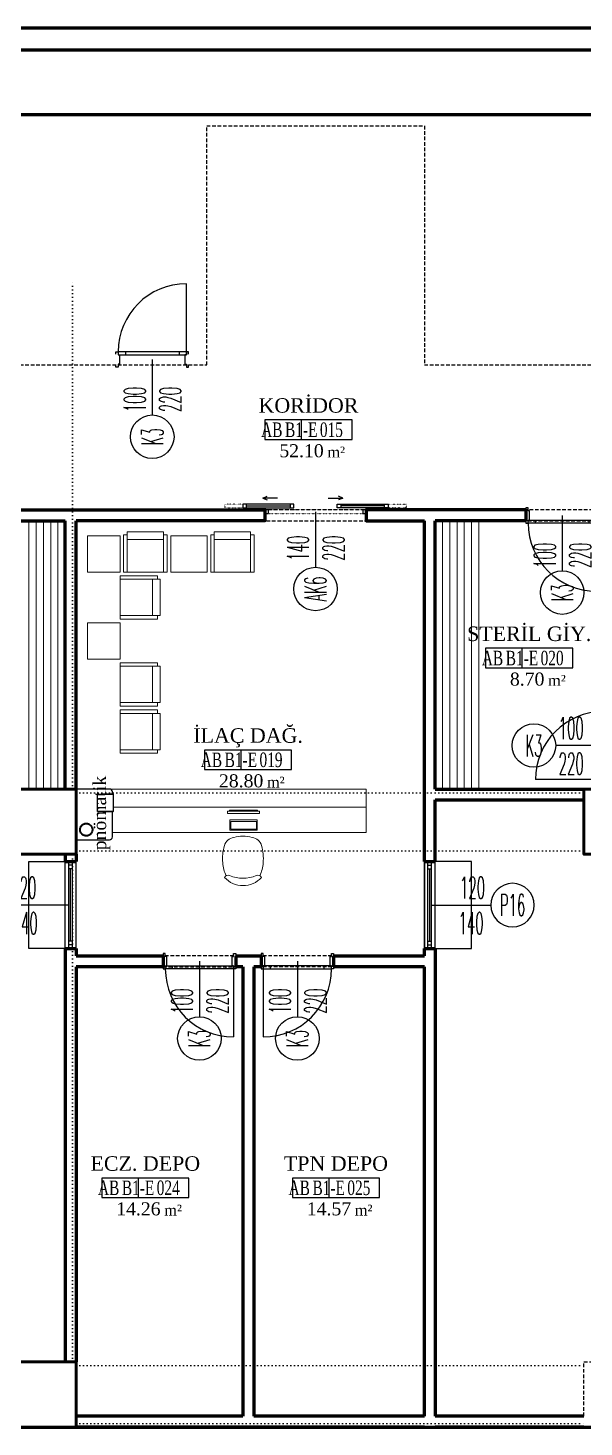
# Model space of a CAD drawing. Extents: x -228812 to 45006, y -308075 to -42938.
# Drawn here: x 36257 to 37023, y -44941 to -43012 of the extents above; entities that cross this region are included whole.
import ezdxf
from ezdxf.enums import TextEntityAlignment as Align

# ---------------------------------------------------------------- set-up
doc = ezdxf.new("R2010")
doc.units = 0
doc.header["$LTSCALE"] = 20
doc.linetypes.add('( Hidden )', pattern=[0.375, 0.25, -0.125])
doc.linetypes.add('DOT', pattern=[0.25, 0, -0.25])
doc.layers.get('0').update_dxf_attribs({"linetype": 'CONTINUOUS', "lineweight": 15})
doc.layers.get('DEFPOINTS').update_dxf_attribs({"linetype": 'CONTINUOUS'})
for name, color, linetype, lineweight in [('DUVAR', 7, 'CONTINUOUS', 60), ('KOLON', 7, 'CONTINUOUS', 50), ('PENCERE', 134, 'CONTINUOUS', 25), ('tefris', 7, 'CONTINUOUS', 20)]:
    doc.layers.add(name, color=color, linetype=linetype, lineweight=lineweight)
for name, color, linetype in [('KAPILAR', 5, 'CONTINUOUS'), ('KIRIS', 9, 'DOT'), ('PENCERELER', 5, 'CONTINUOUS'), ('ROOM', 7, 'CONTINUOUS'), ('ROOM-T', 7, 'CONTINUOUS'), ('TEFRIS TIBBI', 7, 'CONTINUOUS'), ('YAZI-ATT-E', 7, 'CONTINUOUS'), ('YAZI-ATT-T', 7, 'CONTINUOUS'), ('YAZI-TEXT', 7, 'CONTINUOUS')]:
    doc.layers.add(name, color=color, linetype=linetype)
doc.styles.add('OLC-200', font='tromans.shx', dxfattribs={"width": 0.5, "height": 0.2})
doc.styles.add('OLC-50', font='romans.shx', dxfattribs={"width": 0.5, "height": 0.15})
doc.styles.add('YAZI', font='times.ttf')

# ---------------------------------------------------------------- blocks, each defined once
blk = doc.blocks.new('PASSBOX 120')
at = {"color": 0}
for p, q in [((-10, 175), (-5, 175)), ((-10, 170), (-5, 170)), ((-10, 165), (-5, 165)), ((-10, 65), (-5, 65)), ((-10, 60), (-5, 60)), ((-10, 55), (-5, 55))]:
    blk.add_line(p, q, dxfattribs=at)
at = {"color": 16}
for points in [[(-15, 175), (-15, 55)], [(0, 175), (0, 55)], [(-10, 165), (-10, 65)], [(-5, 165), (-5, 65)]]:
    blk.add_lwpolyline(points, dxfattribs=at)
at = {"color": 0}
for points in [[(-10, 175), (-10, 165)], [(-5, 175), (-5, 165)], [(-7.5, 165), (-7.5, 65)], [(-10, 65), (-10, 55)], [(-5, 65), (-5, 55)]]:
    blk.add_lwpolyline(points, dxfattribs=at)
at = {"color": 11}
blk.add_lwpolyline([(0, 175), (50, 175), (50, 55), (0, 55)], dxfattribs=at)
blk = doc.blocks.new('KOLTUK')
at = {"color": 0, "linetype": 'ByBlock', "extrusion": (0.003782, 0.00162, 0.999992)}
for p, q in [((-51.6, 25), (-55.5, 25)), ((-55.5, 25), (-55.5, 0)), ((-51.6, 30), (-51.6, 25)), ((0, 30), (-51.6, 30)), ((0, 25), (-51.6, 25)), ((-45, 0), (-45, 25)), ((0, 30), (0, -30)), ((-55.5, -25), (-55.5, 0)), ((-45, 0), (-45, -25)), ((-51.6, -25), (-55.5, -25)), ((-51.6, -30), (-51.6, -25)), ((0, -25), (-51.6, -25)), ((0, -30), (-51.6, -30))]:
    blk.add_line(p, q, dxfattribs=at)
blk = doc.blocks.new('ROOMNAME')
at = {"color": 0}
blk.add_line((0, 13.5), (0, -13.5), dxfattribs=at)
blk.add_lwpolyline([(-50, 13.5), (-50, -13.5), (70, -13.5), (70, 13.5)], close=True, dxfattribs=at)
at = {"color": 0, "insert": (36, -30.8), "char_height": 15, "width": 39.826, "attachment_point": 4, "style": 'YAZI'}
blk.add_mtext('m²', dxfattribs=at)
at = {"color": 0, "style": 'YAZI'}
for tag, p in [('KOD', (-25, 0)), ('NO', (35, 0))]:
    blk.add_attdef(tag, text='', height=20, dxfattribs=at).set_placement(p, align=Align.MIDDLE_CENTER)
blk.add_attdef('ALAN', text='', height=18, dxfattribs=at).set_placement((31, -29), align=Align.MIDDLE_RIGHT)
at = {"color": 0, "style": 'YAZI', "flags": 1}
for tag, p in [('ALANIHALE', (10, -51.3)), ('CEVRE', (8.8, -70.9))]:
    blk.add_attdef(tag, text='', height=15, dxfattribs=at).set_placement(p, align=Align.MIDDLE_CENTER)
at = {"color": 0, "style": 'OLC-200', "width": 0.5, "flags": 1}
for tag, p in [('DOS', (-43.9, -102.9)), ('SUP', (-12.3, -102.9)), ('DUV', (15.1, -102.9)), ('TAV', (42.4, -102.9)), ('KTIP1', (-43.9, -131.5)), ('KTIP2', (6.1, -131.5)), ('KTIP3', (56.1, -131.5)), ('KTIP1S', (-43.9, -160.1)), ('KTIP2S', (6.1, -160.1)), ('KTIP3S', (56.1, -160.1)), ('PTIP1', (-43.9, -188.6)), ('PTIP2', (6.1, -188.6)), ('PTIP3', (56.1, -188.6)), ('PTIP1S', (-43.9, -217.2)), ('PTIP2S', (6.1, -217.2)), ('PTIP3S', (56.1, -217.2)), ('KISI', (-43.9, -245.8)), ('KW', (6.1, -245.8)), ('ISI', (56.1, -245.8))]:
    blk.add_attdef(tag, p, '', height=15, dxfattribs=at)
at = {"layer": 'ROOM-T', "color": 9, "style": 'YAZI'}
blk.add_attdef('MAHALADI', text='', height=20, dxfattribs=at).set_placement((10, 33.5), align=Align.MIDDLE_CENTER)
blk = doc.blocks.new('*U663')
at = {"color": 0}
for p, q in [((-3, 18), (-3, 112)), ((-87, 18), (-87, 14)), ((-50, 7.5), (-50, 7.5)), ((-13, 18), (-13, 14))]:
    blk.add_line(p, q, dxfattribs=at)
at = {"color": 0, "linetype": 'DOT', "ltscale": 20}
blk.add_line((-100, 0), (0, 0), dxfattribs=at)
at = {"color": 0, "lineweight": -3}
for points in [[(-100, 15), (-100, 18), (-97, 18), (-97, 14), (-95, 14), (-95, 1), (-97, 1), (-97, -3), (-100, -3), (-100, 0)], [(0, 15), (0, 18), (-3, 18), (-3, 14), (-5, 14), (-5, 1), (-3, 1), (-3, -3), (0, -3), (0, 0)]]:
    blk.add_lwpolyline(points, dxfattribs=at)
at = {"color": 0}
blk.add_lwpolyline([(-97, 18), (-97, 14), (-3, 14), (-3, 18)], close=True, dxfattribs=at)
at = {"color": 16}
blk.add_lwpolyline([(-50, 7.5), (-50, -69)], dxfattribs=at)
blk.add_circle((-50, -99), 30, dxfattribs=at)
at = {"color": 0}
blk.add_arc((-3, 18), 94, 90, 180, dxfattribs=at)
at = {"color": 16, "style": 'OLC-50', "width": 0.45}
blk.add_attdef('GEN', text='', height=30, rotation=90, dxfattribs=at).set_placement((-50, -65), align=Align.BOTTOM_LEFT)
blk.add_attdef('YUK', text='', height=30, rotation=90, dxfattribs=at).set_placement((-40, -65), align=Align.TOP_LEFT)
at = {"style": 'OLC-50', "width": 0.5, "flags": 1}
for tag, p in [('KABLOK', (-158.3, -83.8)), ('KAMAHKOD', (-53.9, -83.8)), ('KAMAHNO', (-165.2, -120.6)), ('KAMAHAD', (-49.6, -120)), ('DUVKA', (-158.6, -156)), ('KARENK', (-52.6, -154.8)), ('KATIP', (-158.1, -194)), ('KASAMAL', (-53.9, -189.6)), ('KAMAL', (-158.7, -233)), ('KASARENK', (-53.5, -229)), ('MENFEZ', (-160, -268.9)), ('YANGIN', (-54.2, -266.9)), ('ACILYON', (-162.7, -303.5)), ('CEKIT', (-56.3, -303.2)), ('CARPTEK', (-165, -337.4)), ('FOTOSEL', (-56.8, -337.1)), ('PBAR', (-163.2, -371.1)), ('KONTROL', (-57, -371.1))]:
    blk.add_attdef(tag, p, '', height=30, dxfattribs=at)
at = {"color": 16, "style": 'OLC-50', "width": 0.45}
blk.add_attdef('POZ', text='', height=30, rotation=90, dxfattribs=at).set_placement((-50, -99), align=Align.MIDDLE_CENTER)
blk = doc.blocks.new('*U657')
at = {"color": 0}
for p, q in [((-97, 18), (-97, 112)), ((-87, 18), (-87, 14)), ((-50, 7.5), (-50, 7.5)), ((-13, 18), (-13, 14))]:
    blk.add_line(p, q, dxfattribs=at)
at = {"color": 0, "linetype": 'DOT', "ltscale": 20}
blk.add_line((0, 0), (-100, 0), dxfattribs=at)
at = {"color": 16}
blk.add_lwpolyline([(-50, 7.5), (-50, 84)], dxfattribs=at)
at = {"color": 0, "lineweight": -3}
for points in [[(-100, 15), (-100, 18), (-97, 18), (-97, 14), (-95, 14), (-95, 1), (-97, 1), (-97, -3), (-100, -3), (-100, 0)], [(0, 15), (0, 18), (-3, 18), (-3, 14), (-5, 14), (-5, 1), (-3, 1), (-3, -3), (0, -3), (0, 0)]]:
    blk.add_lwpolyline(points, dxfattribs=at)
at = {"color": 0}
blk.add_lwpolyline([(-3, 18), (-3, 14), (-97, 14), (-97, 18)], close=True, dxfattribs=at)
at = {"color": 16}
blk.add_circle((-50, 114), 30, dxfattribs=at)
at = {"color": 0}
blk.add_arc((-97, 18), 94, 0, 90, dxfattribs=at)
at = {"color": 16, "style": 'OLC-50', "width": 0.45}
blk.add_attdef('POZ', text='', height=30, rotation=270, dxfattribs=at).set_placement((-50, 114), align=Align.MIDDLE_CENTER)
blk.add_attdef('YUK', text='', height=30, rotation=270, dxfattribs=at).set_placement((-60, 80), align=Align.TOP_LEFT)
blk.add_attdef('GEN', text='', height=30, rotation=270, dxfattribs=at).set_placement((-50, 80), align=Align.BOTTOM_LEFT)
at = {"style": 'OLC-50', "width": 0.5, "flags": 1}
for tag, p in [('KABLOK', (-158.3, -83.8)), ('KAMAHKOD', (-53.9, -83.8)), ('KAMAHNO', (-165.2, -120.6)), ('KAMAHAD', (-49.6, -120)), ('DUVKA', (-158.6, -156)), ('KARENK', (-52.6, -154.8)), ('KATIP', (-158.1, -194)), ('KASAMAL', (-53.9, -189.6)), ('KAMAL', (-158.7, -233)), ('KASARENK', (-53.5, -229)), ('MENFEZ', (-160, -268.9)), ('YANGIN', (-54.2, -266.9)), ('ACILYON', (-162.7, -303.5)), ('CEKIT', (-56.3, -303.2)), ('CARPTEK', (-165, -337.4)), ('FOTOSEL', (-56.8, -337.1)), ('PBAR', (-163.2, -371.1)), ('KONTROL', (-57, -371.1))]:
    blk.add_attdef(tag, p, '', height=30, dxfattribs=at)
blk = doc.blocks.new('*U656')
at = {"color": 0}
for p, q in [((-3, 18), (-3, 112)), ((-87, 18), (-87, 14)), ((-50, 7.5), (-50, 7.5)), ((-13, 18), (-13, 14))]:
    blk.add_line(p, q, dxfattribs=at)
at = {"color": 0, "linetype": 'DOT', "ltscale": 20}
blk.add_line((-100, 0), (0, 0), dxfattribs=at)
at = {"color": 16}
blk.add_lwpolyline([(-50, 7.5), (-50, 84)], dxfattribs=at)
at = {"color": 0, "lineweight": -3}
for points in [[(-100, 15), (-100, 18), (-97, 18), (-97, 14), (-95, 14), (-95, 1), (-97, 1), (-97, -3), (-100, -3), (-100, 0)], [(0, 15), (0, 18), (-3, 18), (-3, 14), (-5, 14), (-5, 1), (-3, 1), (-3, -3), (0, -3), (0, 0)]]:
    blk.add_lwpolyline(points, dxfattribs=at)
at = {"color": 0}
blk.add_lwpolyline([(-97, 18), (-97, 14), (-3, 14), (-3, 18)], close=True, dxfattribs=at)
at = {"color": 16}
blk.add_circle((-50, 114), 30, dxfattribs=at)
at = {"color": 0}
blk.add_arc((-3, 18), 94, 90, 180, dxfattribs=at)
at = {"color": 16, "style": 'OLC-50', "width": 0.45}
blk.add_attdef('POZ', text='', height=30, rotation=270, dxfattribs=at).set_placement((-50, 114), align=Align.MIDDLE_CENTER)
blk.add_attdef('YUK', text='', height=30, rotation=270, dxfattribs=at).set_placement((-60, 80), align=Align.TOP_LEFT)
blk.add_attdef('GEN', text='', height=30, rotation=270, dxfattribs=at).set_placement((-50, 80), align=Align.BOTTOM_LEFT)
at = {"style": 'OLC-50', "width": 0.5, "flags": 1}
for tag, p in [('KABLOK', (-158.3, -83.8)), ('KAMAHKOD', (-53.9, -83.8)), ('KAMAHNO', (-165.2, -120.6)), ('KAMAHAD', (-49.6, -120)), ('DUVKA', (-158.6, -156)), ('KARENK', (-52.6, -154.8)), ('KATIP', (-158.1, -194)), ('KASAMAL', (-53.9, -189.6)), ('KAMAL', (-158.7, -233)), ('KASARENK', (-53.5, -229)), ('MENFEZ', (-160, -268.9)), ('YANGIN', (-54.2, -266.9)), ('ACILYON', (-162.7, -303.5)), ('CEKIT', (-56.3, -303.2)), ('CARPTEK', (-165, -337.4)), ('FOTOSEL', (-56.8, -337.1)), ('PBAR', (-163.2, -371.1)), ('KONTROL', (-57, -371.1))]:
    blk.add_attdef(tag, p, '', height=30, dxfattribs=at)
blk = doc.blocks.new('*U665')
at = {"color": 16, "linetype": 'Continuous'}
for p, q in [((-105, 8), (-165, 8)), ((-165, 3), (-105, 3)), ((-35, 8), (25, 8)), ((25, 3), (-35, 3))]:
    blk.add_line(p, q, dxfattribs=at)
at = {"color": 0, "linetype": 'Continuous'}
for p, q in [((-165, 5.5), (-105, 5.5)), ((25, 5.5), (-35, 5.5))]:
    blk.add_line(p, q, dxfattribs=at)
at = {"color": 16}
for p, q in [((-142.5, 16.4), (-136.6, 19)), ((-122.5, 16.4), (-142.5, 16.4)), ((-142.5, 16.4), (-136.6, 13.9)), ((-52.5, 16.4), (-32.5, 16.4)), ((-32.5, 16.4), (-38.4, 19)), ((-32.5, 16.4), (-38.4, 13.9))]:
    blk.add_line(p, q, dxfattribs=at)
at = {"color": 0, "linetype": 'DOT', "ltscale": 0.1}
for p, q in [((-5, 0), (-135, 0)), ((-135, -5), (-5, -5))]:
    blk.add_line(p, q, dxfattribs=at)
for points in [[(-140, 8), (-195, 8), (-195, 3), (-140, 3)], [(0, 8), (55, 8), (55, 3), (0, 3)]]:
    blk.add_lwpolyline(points, dxfattribs=at)
at = {"color": 0}
for points in [[(-165, 8), (-170, 8), (-170, 3), (-165, 3)], [(-135, 0), (-140, 0), (-140, -5), (-135, -5)], [(-100, 8), (-105, 8), (-105, 3), (-100, 3)], [(-40, 8), (-35, 8), (-35, 3), (-40, 3)], [(0, 0), (-5, 0), (-5, -5), (0, -5)], [(25, 8), (30, 8), (30, 3), (25, 3)]]:
    blk.add_lwpolyline(points, close=True, dxfattribs=at)
at = {"color": 16}
blk.add_lwpolyline([(-70, -2.5), (-70, -79)], dxfattribs=at)
blk.add_circle((-70, -109), 30, dxfattribs=at)
at = {"color": 16, "style": 'OLC-50', "width": 0.45}
blk.add_attdef('GEN', text='', height=30, rotation=90, dxfattribs=at).set_placement((-70, -70.2), align=Align.BOTTOM_LEFT)
blk.add_attdef('YUK', text='', height=30, rotation=90, dxfattribs=at).set_placement((-60, -70.2), align=Align.TOP_LEFT)
at = {"style": 'OLC-50', "width": 0.5, "flags": 1}
for tag, p in [('KABLOK', (-173.3, -98.8)), ('KAMAHKOD', (-68.9, -98.8)), ('KAMAHNO', (-180.2, -135.6)), ('KAMAHAD', (-64.6, -135)), ('DUVKA', (-173.6, -171)), ('KARENK', (-67.6, -169.8)), ('KATIP', (-173.1, -209)), ('KASAMAL', (-68.9, -204.6)), ('KAMAL', (-173.7, -248)), ('KASARENK', (-68.5, -244)), ('MENFEZ', (-175, -283.9)), ('YANGIN', (-69.2, -281.9)), ('ACILYON', (-177.7, -318.5)), ('CEKIT', (-71.3, -318.2)), ('CARPTEK', (-180, -352.4)), ('FOTOSEL', (-71.8, -352.1)), ('PBAR', (-178.2, -386.1)), ('KONTROL', (-72, -386.1))]:
    blk.add_attdef(tag, p, '', height=30, dxfattribs=at)
at = {"color": 16, "style": 'OLC-50', "width": 0.45}
blk.add_attdef('POZ', text='', height=30, rotation=90, dxfattribs=at).set_placement((-70, -109), align=Align.MIDDLE_CENTER)
blk = doc.blocks.new('*U670')
at = {"color": 0, "linetype": 'Continuous', "lineweight": 9, "ltscale": 200}
for p, q in [((0, 10), (-120, 10)), ((-120, 10), (-120, 5)), ((0, 5), (-120, 5)), ((-115, 10), (-115, 5)), ((-110, 10), (-110, 5)), ((-10, 10), (-10, 5)), ((-5, 10), (-5, 5)), ((0, 10), (0, 5))]:
    blk.add_line(p, q, dxfattribs=at)
at = {"color": 16}
for points in [[(-60, 10), (-60, 91.5)], [(-120, 15), (0, 15)], [(-120, 0), (0, 0)], [(-110, 7.5), (-10, 7.5)]]:
    blk.add_lwpolyline(points, dxfattribs=at)
blk.add_circle((-60, 121.5), 30, dxfattribs=at)
at = {"color": 16, "style": 'OLC-50', "width": 0.45}
blk.add_attdef('POZ', text='', height=30, rotation=269.9999, dxfattribs=at).set_placement((-60, 121.5), align=Align.MIDDLE_CENTER)
blk.add_attdef('YUK', text='', height=30, rotation=269.9999, dxfattribs=at).set_placement((-70, 87.5), align=Align.TOP_LEFT)
blk.add_attdef('GEN', text='', height=30, rotation=269.9999, dxfattribs=at).set_placement((-60, 87.5), align=Align.BOTTOM_LEFT)
at = {"style": 'OLC-50', "width": 0.5, "flags": 1}
for tag, p in [('PBLOK', (-154.2, -86.3)), ('PMAHKOD', (-49.8, -86.3)), ('PMAHNO', (-161.2, -123.1)), ('PMAHAD', (-45.6, -122.5)), ('DUVKA', (-154.5, -158.5)), ('KARENK', (-48.6, -157.3)), ('KATIP', (-154.1, -196.5)), ('KASAMAL', (-49.8, -192.1)), ('KAMAL', (-154.6, -235.5)), ('KASARENK', (-49.4, -231.5)), ('ACILYON', (-158.6, -275.6)), ('YANGIN', (-50.1, -269.4))]:
    blk.add_attdef(tag, p, '', height=30, dxfattribs=at)
blk = doc.blocks.new('YAZI-ATT')
at = {"layer": 'YAZI-ATT-E', "color": 0, "style": 'YAZI'}
blk.add_attdef('TEXT', text='', height=15, dxfattribs=at).set_placement((6.4, 7.3), align=Align.MIDDLE_CENTER)
at = {"layer": 'YAZI-ATT-T', "color": 9, "style": 'YAZI'}
blk.add_attdef('YAZI', text='', height=15, dxfattribs=at).set_placement((6, 7.3), align=Align.MIDDLE_CENTER)
blk = doc.blocks.new('*U9153')
at = {"color": 0}
for points in [[(63, -50), (66, -50, 0.414214), (70, -46), (70, 0), (0, 0), (0, -46, 0.414214), (4, -50), (39, -50)], [(39, -36.8), (39, -50.8, 0.414214), (40, -51.8), (62, -51.8, 0.414214), (63, -50.8), (63, -36.8)]]:
    blk.add_lwpolyline(points, format="xyb", dxfattribs=at)
blk.add_lwpolyline([(39, -50), (39, -29.6), (63, -29.6), (63, -50)], dxfattribs=at)
at = {"color": 252, "linetype": '( Hidden )', "ltscale": 0.1}
for radius in [9, 8]:
    blk.add_circle((14, -14), radius, dxfattribs=at)
at = {"layer": 'YAZI-TEXT', "color": 7}
ref = blk.add_blockref('YAZI-ATT', (36.9, -37), dxfattribs=dict(at, xscale=-1, rotation=180))
ref.add_attrib('YAZI', 'pnömatik', dxfattribs={"layer": 'YAZI-ATT-T', "color": 9, "height": 18, "style": 'YAZI'}).set_placement((36.9, -32.4), align=Align.MIDDLE_CENTER)
blk = doc.blocks.new('KOLTUK-BILGISAYAR')
at = {"color": 0}
for points in [[(0.012, 0.166), (0, 0.166), (0, -0.223), (0.012, -0.223)], [(0.046, 0.193), (0.012, 0.193), (0.012, -0.249), (0.046, -0.249)], [(0.273, 0.16), (0.131, 0.16), (0.131, -0.217), (0.273, -0.217)], [(0.261, 0.146), (0.154, 0.146), (0.154, -0.208), (0.261, -0.208)]]:
    blk.add_lwpolyline(points, close=True, dxfattribs=at)
at = {"color": 0, "extrusion": (0.00027236, -4.60129e-05, 1)}
for centre, radius, start, end in [((0.533, 0.082, -0.011), 0.159, 106.4838, 171.758), ((0.665, -0.365, -0.011), 0.625, 84.4387, 106.4838), ((0.69, -0.242, -0.011), 0.501, 64.711, 85.9602), ((0.951, 0.184, -0.012), 0.0545, 115.8959, 203.4434), ((0.694, -0.022, -0.011), 0.346, 312.6239, 47.456), ((0.477, -0.021, -0.011), 0.462, 336.5576, 23.4418), ((0.533, -0.126, -0.011), 0.159, 188.2431, 253.5173), ((0.951, -0.227, -0.012), 0.0545, 156.5577, 244.5136)]:
    blk.add_arc(centre, radius, start, end, dxfattribs=at)
at = {"color": 0}
blk.add_arc((0.843, -0.022), 0.485, 164.8219, 195.1792, dxfattribs=at)
at = {"color": 0, "extrusion": (0.00027236, 4.60129e-05, 1)}
for centre, radius, start, end in [((0.665, 0.322, -0.011), 0.625, 253.5162, 275.5613), ((0.69, 0.199, -0.011), 0.501, 274.0398, 295.289)]:
    blk.add_arc(centre, radius, start, end, dxfattribs=at)
blk = doc.blocks.new('KOLON90')
at = {"layer": 'KOLON', "color": 4}
blk.add_lwpolyline([(-45, 45), (45, 45), (45, -45), (-45, -45)], close=True, dxfattribs=at)

msp = doc.modelspace()

# ---------------------------------------------------------------- linework, layer by layer
at = {"layer": 'DEFPOINTS', "color": 7, "linetype": '( Hidden )'}
for points in [[(35457.874, -43476.5), (36502.874, -43476.5), (36502.874, -43146.5), (36802.874, -43146.5), (36802.874, -43476.5), (37567.874, -43476.5), (37567.874, -43676.5), (35457.874, -43676.5), (35457.874, -43476.5)], [(35527.874, -44926.5), (36232.874, -44926.5), (36232.874, -44851.5), (36307.874, -44851.5), (36307.874, -44151.5), (36232.874, -44151.5), (36232.874, -44076.5), (35532.874, -44076.5), (35532.874, -44151.5), (35457.874, -44151.5), (35457.874, -44681.5), (35527.874, -44681.5), (35527.874, -44926.5)]]:
    msp.add_lwpolyline(points, dxfattribs=at)
for points in [[(36307.874, -43691.5), (36037.874, -43691.5), (36037.874, -44061.5), (36307.874, -44061.5)], [(36322.874, -43691.5), (36802.874, -43691.5), (36802.874, -44291.5), (36322.874, -44291.5)], [(36817.874, -43691.5), (37052.874, -43691.5), (37052.874, -44061.5), (36817.874, -44061.5)], [(37567.874, -44076.5), (37112.874, -44076.5), (37112.874, -44151.5), (37022.874, -44151.5), (37022.874, -44076.5), (36817.874, -44076.5), (36817.874, -44161.5), (36802.874, -44161.5), (36802.874, -44281.5), (36817.874, -44281.5), (36817.874, -44926.5), (37022.874, -44926.5), (37022.874, -44851.5), (37112.874, -44851.5), (37112.874, -44926.5), (37567.874, -44926.5)], [(36322.874, -44306.5), (36552.874, -44306.5), (36552.874, -44926.5), (36322.874, -44926.5)], [(36567.874, -44926.5), (36802.874, -44926.5), (36802.874, -44306.5), (36567.874, -44306.5)]]:
    msp.add_lwpolyline(points, close=True, dxfattribs=at)
at = {"layer": 'DUVAR', "color": 2, "linetype": 'ByBlock', "ltscale": 0.5}
for p, q in [((28756.977, -43011.663), (38815.891, -43011.663)), ((28786.977, -43041.663), (38785.891, -43041.663))]:
    msp.add_line(p, q, dxfattribs=at)
at = {"layer": 'DUVAR', "color": 2}
for p, q in [((36147.874, -43691.5), (36307.874, -43691.5)), ((36307.874, -44061.5), (36307.874, -43691.5)), ((36322.874, -44061.5), (36322.874, -43691.5)), ((36802.874, -44161.5), (36802.874, -43691.5)), ((36942.874, -43691.5), (36817.874, -43691.5)), ((36817.874, -44061.5), (36817.874, -43691.5)), ((36942.874, -43676.5), (36942.874, -43691.5)), ((36802.874, -44061.5), (36802.874, -44051.5)), ((36817.874, -44061.5), (36817.874, -44051.5)), ((36817.874, -44061.5), (37022.874, -44061.5)), ((36817.874, -44076.5), (37022.874, -44076.5)), ((36817.874, -44161.5), (36817.874, -44076.5)), ((36307.874, -44151.5), (36307.874, -44161.5)), ((36322.874, -44151.5), (36322.874, -44161.5)), ((36307.874, -44161.5), (36322.874, -44161.5)), ((36802.874, -44161.5), (36817.874, -44161.5)), ((36307.874, -44281.5), (36307.874, -44851.5)), ((36307.874, -44281.5), (36322.874, -44281.5)), ((36322.874, -44281.5), (36322.874, -44291.5)), ((36802.874, -44291.5), (36802.874, -44281.5)), ((36802.874, -44281.5), (36817.874, -44281.5)), ((36817.874, -44281.5), (36817.874, -44926.5)), ((36322.874, -44291.5), (36442.874, -44291.5)), ((36442.874, -44306.5), (36322.874, -44306.5)), ((36322.874, -44306.5), (36322.874, -44851.5)), ((36442.874, -44291.5), (36442.874, -44306.5)), ((36542.874, -44291.5), (36577.874, -44291.5)), ((36542.874, -44291.5), (36542.874, -44306.5)), ((36552.874, -44306.5), (36542.874, -44306.5)), ((36552.874, -44306.5), (36552.874, -44926.5)), ((36567.874, -44306.5), (36567.874, -44926.5)), ((36577.874, -44306.5), (36567.874, -44306.5)), ((36577.874, -44291.5), (36577.874, -44306.5)), ((36677.874, -44291.5), (36802.874, -44291.5)), ((36677.874, -44291.5), (36677.874, -44306.5)), ((36802.874, -44306.5), (36677.874, -44306.5)), ((36802.874, -44926.5), (36802.874, -44306.5)), ((36817.874, -44291.5), (36817.874, -44306.5)), ((36552.874, -44926.5), (36322.874, -44926.5)), ((36552.874, -44926.5), (36322.874, -44926.5)), ((36802.874, -44926.5), (36567.874, -44926.5)), ((36802.874, -44926.5), (36567.874, -44926.5)), ((37022.874, -44926.5), (36817.874, -44926.5)), ((37022.874, -44926.5), (36817.874, -44926.5)), ((36802.874, -44941.5), (36322.874, -44941.5)), ((37022.874, -44941.5), (36817.874, -44941.5))]:
    msp.add_line(p, q, dxfattribs=at)
at = {"layer": 'DUVAR'}
msp.add_lwpolyline([(35442.874, -44681.5), (35527.874, -44681.5), (35527.874, -44941.5), (37582.874, -44941.5), (37582.874, -43131.5), (35447.874, -43131.5), (35442.874, -43131.5)], close=True, dxfattribs=at)
at = {"layer": 'DUVAR', "color": 2}
for points in [[(36147.874, -43676.5), (36582.874, -43676.5), (36582.874, -43691.5), (36322.874, -43691.5)], [(36942.874, -43676.5), (36722.874, -43676.5), (36722.874, -43691.5), (36802.874, -43691.5)]]:
    msp.add_lwpolyline(points, dxfattribs=at)
at = {"layer": 'KIRIS', "color": 251}
for p, q in [((36317.874, -44061.5), (36317.874, -43361.5)), ((36322.874, -44066.5), (37022.874, -44066.5)), ((36317.874, -44851.5), (36317.874, -44151.5)), ((36322.874, -44146.5), (37022.874, -44146.5)), ((36322.874, -44856.5), (37022.874, -44856.5)), ((36322.874, -44936.5), (37022.874, -44936.5))]:
    msp.add_line(p, q, dxfattribs=at)
at = {"layer": 'tefris', "color": 11, "ltscale": 0.05}
for p, q in [((36257.874, -44061.5), (36257.874, -43691.5)), ((36267.874, -44061.5), (36267.874, -43691.5)), ((36277.874, -44061.5), (36277.874, -43691.5)), ((36287.874, -44061.5), (36287.874, -43691.5)), ((36297.874, -44061.5), (36297.874, -43691.5)), ((36827.874, -44061.5), (36827.874, -43691.5)), ((36837.874, -44061.5), (36837.874, -43691.5)), ((36847.874, -44061.5), (36847.874, -43691.5)), ((36857.874, -44061.5), (36857.874, -43691.5)), ((36867.874, -44061.5), (36867.874, -43691.5)), ((36877.874, -44061.5), (36877.874, -43691.5)), ((36368.874, -44061.5), (36722.874, -44061.5)), ((36722.874, -44061.5), (36722.874, -44121.5)), ((36722.874, -44086.5), (36374.721, -44086.5)), ((36722.874, -44121.5), (36372.874, -44121.5))]:
    msp.add_line(p, q, dxfattribs=at)
for points in [[(36383.409, -43712.197), (36338.409, -43712.197), (36338.409, -43762.197), (36383.409, -43762.197)], [(36453.409, -43762.197), (36453.409, -43712.197), (36503.409, -43712.197), (36503.409, -43762.197)], [(36383.409, -43832.197), (36338.409, -43832.197), (36338.409, -43882.197), (36383.409, -43882.197)]]:
    msp.add_lwpolyline(points, close=True, dxfattribs=at)

# ---------------------------------------------------------------- block references
at = {"layer": 'KAPILAR'}
for name, p, values in [('*U663', (36477.874, -43476.5), {'POZ': 'K3', 'GEN': '100', 'YUK': '220'}), ('*U665', (36722.874, -43676.5), {'POZ': 'AK6', 'GEN': '140', 'YUK': '220'})]:
    msp.add_blockref(name, p, dxfattribs=at).add_auto_attribs(values)
for name, p, rotation in [('*U657', (36942.874, -43676.5), 180), ('*U657', (37067.874, -43951.5), 89.99999999999999), ('*U657', (36442.874, -44291.5), 180), ('*U656', (36577.874, -44291.5), 180)]:
    msp.add_blockref(name, p, dxfattribs=dict(at, rotation=rotation)).add_auto_attribs({'POZ': 'K3', 'GEN': '100', 'YUK': '220'})
at = {"layer": 'KOLON', "color": 1}
for p in [(36277.874, -44106.5), (37067.874, -44106.5), (36277.874, -44896.5)]:
    msp.add_blockref('KOLON90', p, dxfattribs=at)
at = {"layer": 'PENCERE', "color": 5, "rotation": 180}
msp.add_blockref('PASSBOX 120', (36307.874, -44106.5), dxfattribs=at)
at = {"layer": 'PENCERE', "color": 5, "xscale": -1, "rotation": 180}
msp.add_blockref('PASSBOX 120', (36817.874, -44106.5), dxfattribs=at)
at = {"layer": 'PENCERELER'}
ref = msp.add_blockref('*U670', (36322.874, -44161.5), dxfattribs=dict(at, rotation=90.00006874480675))
ref.add_attrib('POZ', 'P16', dxfattribs={"layer": '0', "color": 16, "height": 30, "rotation": 360, "style": 'OLC-50', "width": 0.45}).set_placement((36201.374, -44221.5), align=Align.MIDDLE_CENTER)
ref.add_attrib('GEN', '120', dxfattribs={"layer": '0', "color": 16, "height": 30, "rotation": 360, "style": 'OLC-50', "width": 0.45}).set_placement((36233.446, -44221.5), align=Align.BOTTOM_LEFT)
ref.add_attrib('YUK', '140', dxfattribs={"layer": '0', "color": 16, "height": 30, "rotation": 360, "style": 'OLC-50', "width": 0.45}).set_placement((36235.374, -44231.5), align=Align.TOP_LEFT)
ref = msp.add_blockref('*U670', (36802.874, -44161.5), dxfattribs=dict(at, xscale=-1, rotation=269.9999312551932))
ref.add_attrib('POZ', 'P16', dxfattribs={"layer": '0', "color": 16, "height": 30, "rotation": 0, "style": 'OLC-50', "width": 0.45}).set_placement((36924.374, -44221.5), align=Align.MIDDLE_CENTER)
ref.add_attrib('GEN', '120', dxfattribs={"layer": '0', "color": 16, "height": 30, "rotation": 0, "style": 'OLC-50', "width": 0.45}).set_placement((36851.803, -44221.5), align=Align.BOTTOM_LEFT)
ref.add_attrib('YUK', '140', dxfattribs={"layer": '0', "color": 16, "height": 30, "rotation": 0, "style": 'OLC-50', "width": 0.45}).set_placement((36849.874, -44231.5), align=Align.TOP_LEFT)
at = {"layer": 'ROOM', "ltscale": 0.5}
ref = msp.add_blockref('ROOMNAME', (36633.169, -43565.805), dxfattribs=at)
ref.add_attrib('MAHALADI', 'KORİDOR', dxfattribs={"layer": 'ROOM-T', "color": 9, "height": 20, "style": 'YAZI'}).set_placement((36643.169, -43532.305), align=Align.MIDDLE_CENTER)
ref.add_attrib('BLOK', 'AB', dxfattribs={"layer": '0', "color": 0, "height": 20, "style": 'YAZI', "width": 0.7}).set_placement((36592.598, -43565.805), align=Align.MIDDLE_CENTER)
ref.add_attrib('KOD', 'B1-E', dxfattribs={"layer": '0', "color": 0, "height": 20, "style": 'YAZI', "width": 0.7}).set_placement((36633.169, -43565.805), align=Align.MIDDLE_CENTER)
ref.add_attrib('NO', '015', dxfattribs={"layer": '0', "color": 0, "height": 20, "style": 'YAZI', "width": 0.7}).set_placement((36674.741, -43565.805), align=Align.MIDDLE_CENTER)
ref.add_attrib('ALAN', '52.10', dxfattribs={"layer": '0', "color": 0, "height": 18, "style": 'YAZI'}).set_placement((36664.169, -43594.805), align=Align.MIDDLE_RIGHT)
ref = msp.add_blockref('ROOMNAME', (36937.351, -43880.787), dxfattribs=at)
ref.add_attrib('MAHALADI', 'STERİL GİY.', dxfattribs={"layer": 'ROOM-T', "color": 9, "height": 20, "style": 'YAZI'}).set_placement((36947.351, -43847.287), align=Align.MIDDLE_CENTER)
ref.add_attrib('BLOK', 'AB', dxfattribs={"layer": '0', "color": 0, "height": 20, "style": 'YAZI', "width": 0.7}).set_placement((36896.78, -43880.787), align=Align.MIDDLE_CENTER)
ref.add_attrib('KOD', 'B1-E', dxfattribs={"layer": '0', "color": 0, "height": 20, "style": 'YAZI', "width": 0.7}).set_placement((36937.351, -43880.787), align=Align.MIDDLE_CENTER)
ref.add_attrib('NO', '020', dxfattribs={"layer": '0', "color": 0, "height": 20, "style": 'YAZI', "width": 0.7}).set_placement((36978.922, -43880.787), align=Align.MIDDLE_CENTER)
ref.add_attrib('ALAN', '8.70', dxfattribs={"layer": '0', "color": 0, "height": 18, "style": 'YAZI'}).set_placement((36968.351, -43909.787), align=Align.MIDDLE_RIGHT)
ref = msp.add_blockref('ROOMNAME', (36549.952, -44021.144), dxfattribs=at)
ref.add_attrib('MAHALADI', 'İLAÇ DAĞ.', dxfattribs={"layer": 'ROOM-T', "color": 9, "height": 20, "style": 'YAZI'}).set_placement((36559.952, -43987.644), align=Align.MIDDLE_CENTER)
ref.add_attrib('BLOK', 'AB', dxfattribs={"layer": '0', "color": 0, "height": 20, "style": 'YAZI', "width": 0.7}).set_placement((36509.38, -44021.144), align=Align.MIDDLE_CENTER)
ref.add_attrib('KOD', 'B1-E', dxfattribs={"layer": '0', "color": 0, "height": 20, "style": 'YAZI', "width": 0.7}).set_placement((36549.952, -44021.144), align=Align.MIDDLE_CENTER)
ref.add_attrib('NO', '019', dxfattribs={"layer": '0', "color": 0, "height": 20, "style": 'YAZI', "width": 0.7}).set_placement((36591.523, -44021.144), align=Align.MIDDLE_CENTER)
ref.add_attrib('ALAN', '28.80', dxfattribs={"layer": '0', "color": 0, "height": 18, "style": 'YAZI'}).set_placement((36580.952, -44050.144), align=Align.MIDDLE_RIGHT)
ref = msp.add_blockref('ROOMNAME', (36408.326, -44611.517), dxfattribs=at)
ref.add_attrib('MAHALADI', 'ECZ. DEPO', dxfattribs={"layer": 'ROOM-T', "color": 9, "height": 20, "style": 'YAZI'}).set_placement((36418.326, -44578.017), align=Align.MIDDLE_CENTER)
ref.add_attrib('BLOK', 'AB', dxfattribs={"layer": '0', "color": 0, "height": 20, "style": 'YAZI', "width": 0.7}).set_placement((36367.754, -44611.517), align=Align.MIDDLE_CENTER)
ref.add_attrib('KOD', 'B1-E', dxfattribs={"layer": '0', "color": 0, "height": 20, "style": 'YAZI', "width": 0.7}).set_placement((36408.326, -44611.517), align=Align.MIDDLE_CENTER)
ref.add_attrib('NO', '024', dxfattribs={"layer": '0', "color": 0, "height": 20, "style": 'YAZI', "width": 0.7}).set_placement((36449.897, -44611.517), align=Align.MIDDLE_CENTER)
ref.add_attrib('ALAN', '14.26', dxfattribs={"layer": '0', "color": 0, "height": 18, "style": 'YAZI'}).set_placement((36439.326, -44640.517), align=Align.MIDDLE_RIGHT)
ref = msp.add_blockref('ROOMNAME', (36671.007, -44611.517), dxfattribs=at)
ref.add_attrib('MAHALADI', 'TPN DEPO', dxfattribs={"layer": 'ROOM-T', "color": 9, "height": 20, "style": 'YAZI'}).set_placement((36681.007, -44578.017), align=Align.MIDDLE_CENTER)
ref.add_attrib('BLOK', 'AB', dxfattribs={"layer": '0', "color": 0, "height": 20, "style": 'YAZI', "width": 0.7}).set_placement((36630.436, -44611.517), align=Align.MIDDLE_CENTER)
ref.add_attrib('KOD', 'B1-E', dxfattribs={"layer": '0', "color": 0, "height": 20, "style": 'YAZI', "width": 0.7}).set_placement((36671.007, -44611.517), align=Align.MIDDLE_CENTER)
ref.add_attrib('NO', '025', dxfattribs={"layer": '0', "color": 0, "height": 20, "style": 'YAZI', "width": 0.7}).set_placement((36712.579, -44611.517), align=Align.MIDDLE_CENTER)
ref.add_attrib('ALAN', '14.57', dxfattribs={"layer": '0', "color": 0, "height": 18, "style": 'YAZI'}).set_placement((36702.007, -44640.517), align=Align.MIDDLE_RIGHT)
at = {"layer": 'tefris', "color": 11, "ltscale": 0.05, "extrusion": (0, 0, -1), "zscale": -1, "rotation": 270}
for p in [(-36418.409, -43762.197), (-36538.41, -43762.197)]:
    msp.add_blockref('KOLTUK', p, dxfattribs=at)
at = {"layer": 'tefris', "color": 11, "ltscale": 0.05, "extrusion": (0, 0, -1), "xscale": -1, "zscale": -1, "rotation": 180}
for p in [(-36383.409, -43797.197), (-36383.409, -43917.197), (-36383.409, -43982.197)]:
    msp.add_blockref('KOLTUK', p, dxfattribs=at)
at = {"layer": 'tefris', "color": 11, "ltscale": 0.05, "extrusion": (0, 0, -1), "xscale": 100, "yscale": 100, "zscale": -100, "rotation": 270}
msp.add_blockref('KOLTUK-BILGISAYAR', (-36550.704, -44090.694), dxfattribs=at)
at = {"layer": 'TEFRIS TIBBI', "color": 17, "rotation": 89.99999999999999}
msp.add_blockref('*U9153', (36322.874, -44131.5), dxfattribs=at)

doc.saveas('drawing.dxf')
